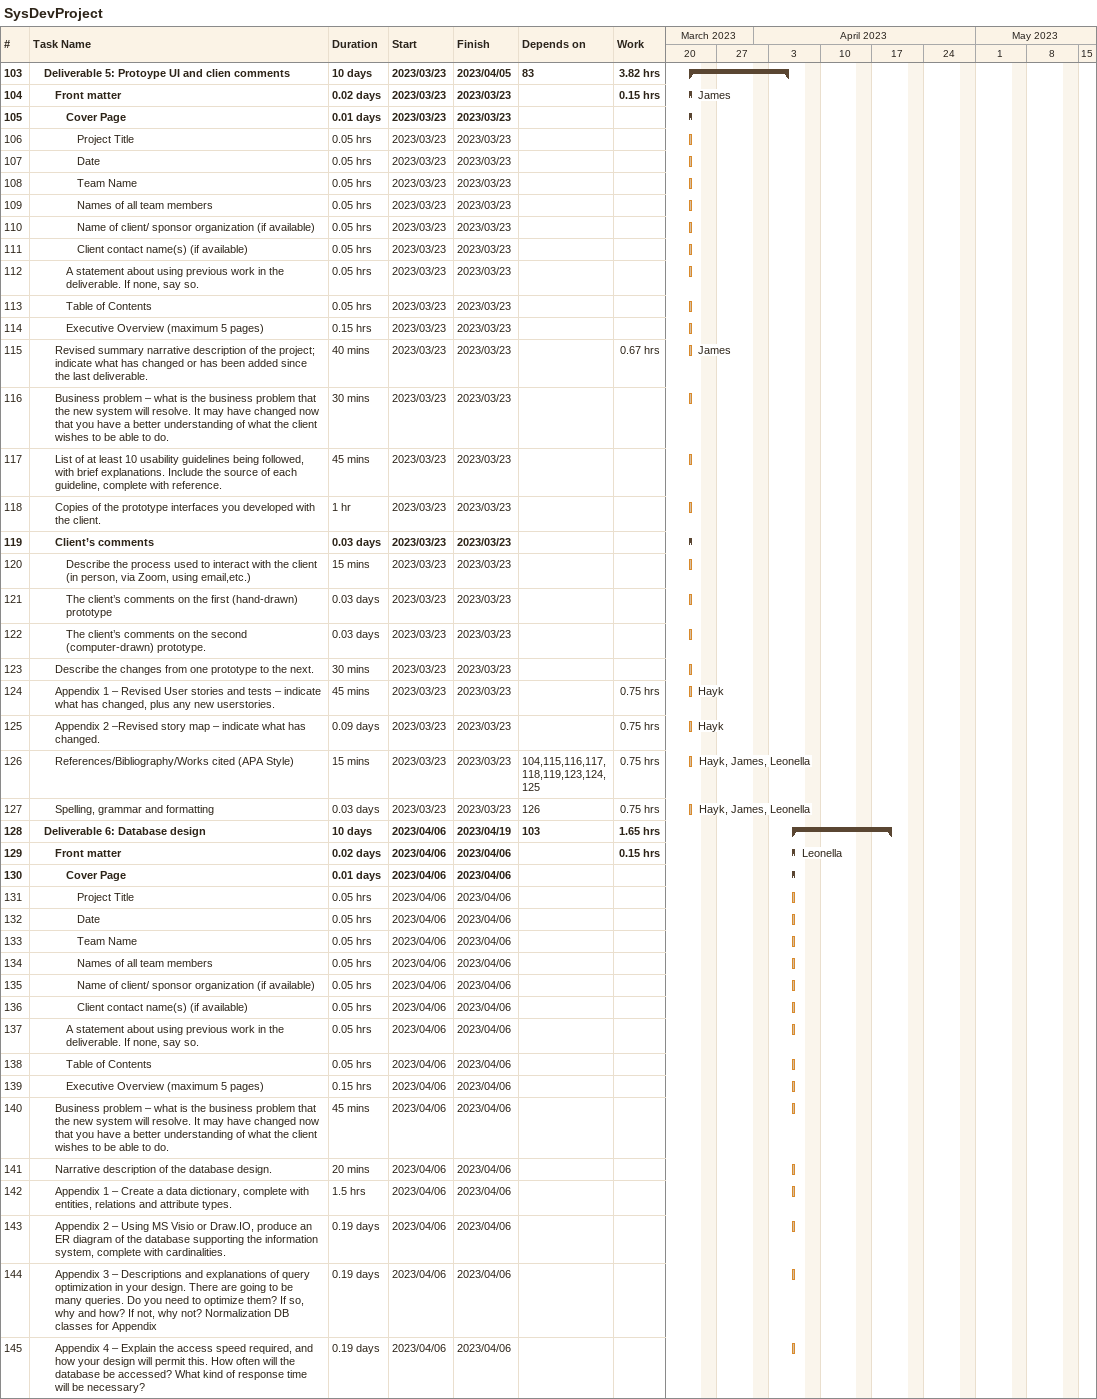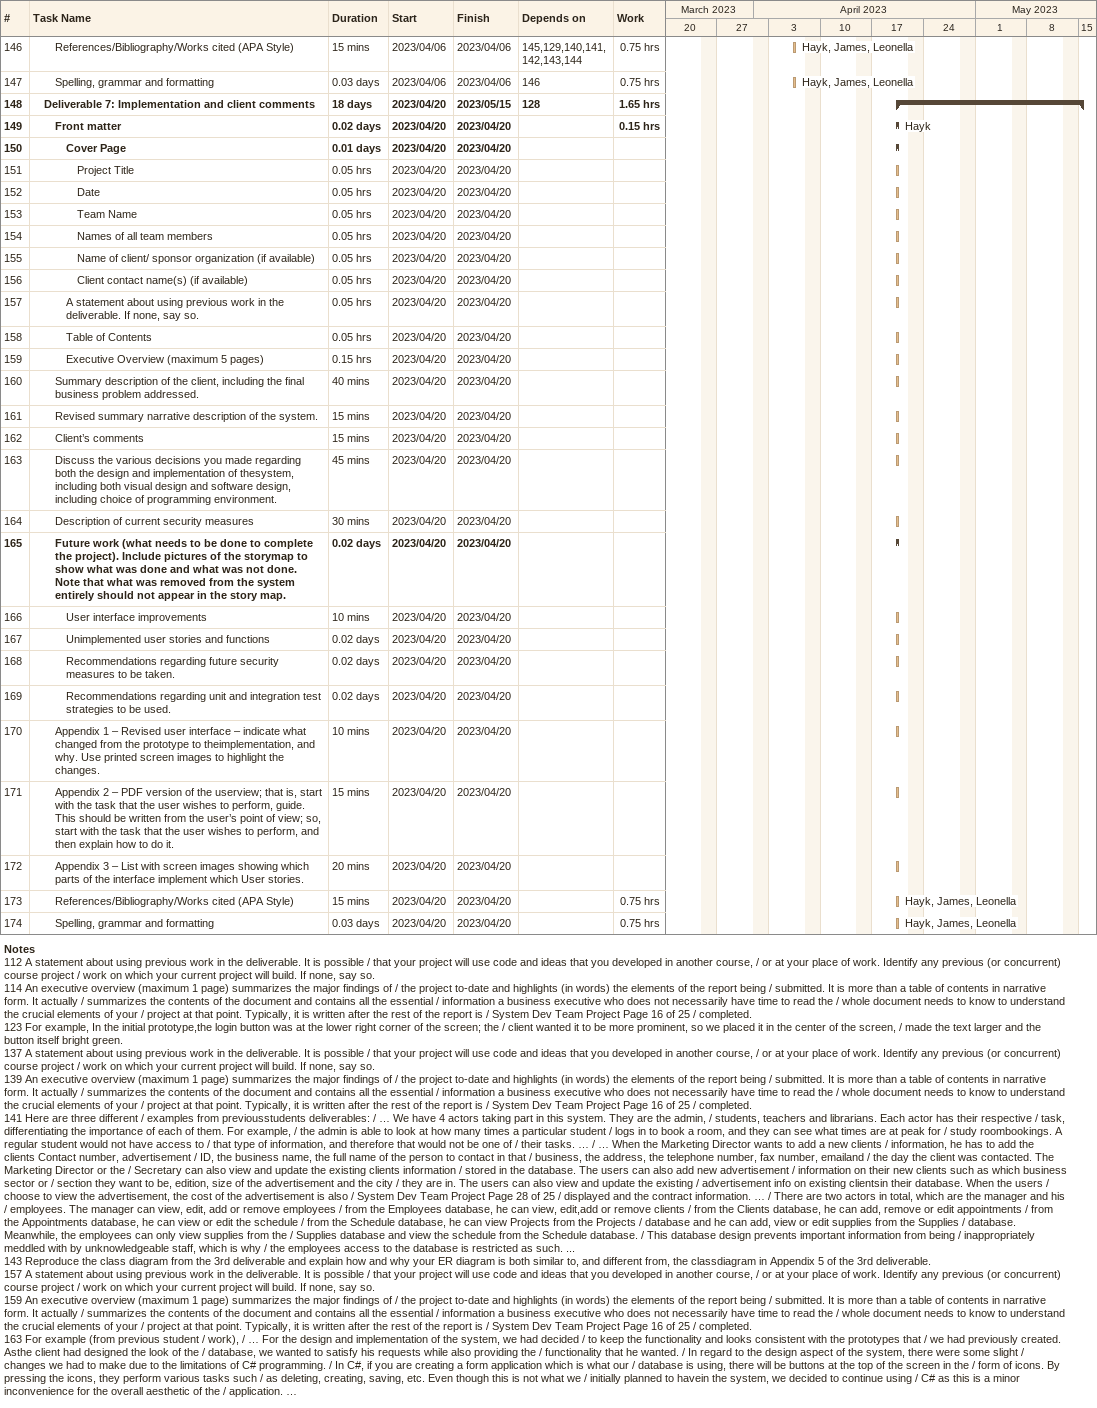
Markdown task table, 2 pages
SysDevProject

| ID | Level | Task | Duration | Start | Finish | Predecessors | Resources | Work (h) |
|---|---|---|---|---|---|---|---|---|
| 103 | 2 | **Deliverable 5: Protoype UI and clien comments** | 10d | 2023-03-23 | 2023-04-05 | 83 |  | 3.82 |
| 104 | 3 | **Front matter** | 0.02d | 2023-03-23 | 2023-03-23 |  | James | 0.15 |
| 105 | 4 | **Cover Page** | 0.01d | 2023-03-23 | 2023-03-23 |  |  |  |
| 106 | 5 | Project Title | 0.05h | 2023-03-23 | 2023-03-23 |  |  |  |
| 107 | 5 | Date | 0.05h | 2023-03-23 | 2023-03-23 |  |  |  |
| 108 | 5 | Team Name | 0.05h | 2023-03-23 | 2023-03-23 |  |  |  |
| 109 | 5 | Names of all team members | 0.05h | 2023-03-23 | 2023-03-23 |  |  |  |
| 110 | 5 | Name of client/ sponsor organization (if available) | 0.05h | 2023-03-23 | 2023-03-23 |  |  |  |
| 111 | 5 | Client contact name(s) (if available) | 0.05h | 2023-03-23 | 2023-03-23 |  |  |  |
| 112 | 4 | A statement about using previous work in the deliverable. If none, say so. | 0.05h | 2023-03-23 | 2023-03-23 |  |  |  |
| 113 | 4 | Table of Contents | 0.05h | 2023-03-23 | 2023-03-23 |  |  |  |
| 114 | 4 | Executive Overview (maximum 5 pages) | 0.15h | 2023-03-23 | 2023-03-23 |  |  |  |
| 115 | 3 | Revised summary narrative description of the project; indicate what has changed or has been added since the last deliverable. | 40min | 2023-03-23 | 2023-03-23 |  | James | 0.67 |
| 116 | 3 | Business problem – what is the business problem that the new system will resolve. It may have changed now that you have a better understanding of what the client wishes to be able to do. | 30min | 2023-03-23 | 2023-03-23 |  |  |  |
| 117 | 3 | List of at least 10 usability guidelines being followed, with brief explanations. Include the source of each guideline, complete with reference. | 45min | 2023-03-23 | 2023-03-23 |  |  |  |
| 118 | 3 | Copies of the prototype interfaces you developed with the client. | 1h | 2023-03-23 | 2023-03-23 |  |  |  |
| 119 | 3 | **Client’s comments** | 0.03d | 2023-03-23 | 2023-03-23 |  |  |  |
| 120 | 4 | Describe the process used to interact with the client (in person, via Zoom, using email,etc.) | 15min | 2023-03-23 | 2023-03-23 |  |  |  |
| 121 | 4 | The client’s comments on the first (hand‐drawn) prototype | 0.03d | 2023-03-23 | 2023-03-23 |  |  |  |
| 122 | 4 | The client’s comments on the second (computer‐drawn) prototype. | 0.03d | 2023-03-23 | 2023-03-23 |  |  |  |
| 123 | 3 | Describe the changes from one prototype to the next. | 30min | 2023-03-23 | 2023-03-23 |  |  |  |
| 124 | 3 | Appendix 1 – Revised User stories and tests – indicate what has changed, plus any new userstories. | 45min | 2023-03-23 | 2023-03-23 |  | Hayk | 0.75 |
| 125 | 3 | Appendix 2 –Revised story map – indicate what has changed. | 0.09d | 2023-03-23 | 2023-03-23 |  | Hayk | 0.75 |
| 126 | 3 | References/Bibliography/Works cited (APA Style) | 15min | 2023-03-23 | 2023-03-23 | 104, 115, 116, 117, 118, 119, 123, 124, 125 | Hayk, James, Leonella | 0.75 |
| 127 | 3 | Spelling, grammar and formatting | 0.03d | 2023-03-23 | 2023-03-23 | 126 | Hayk, James, Leonella | 0.75 |
| 128 | 2 | **Deliverable 6: Database design** | 10d | 2023-04-06 | 2023-04-19 | 103 |  | 1.65 |
| 129 | 3 | **Front matter** | 0.02d | 2023-04-06 | 2023-04-06 |  | Leonella | 0.15 |
| 130 | 4 | **Cover Page** | 0.01d | 2023-04-06 | 2023-04-06 |  |  |  |
| 131 | 5 | Project Title | 0.05h | 2023-04-06 | 2023-04-06 |  |  |  |
| 132 | 5 | Date | 0.05h | 2023-04-06 | 2023-04-06 |  |  |  |
| 133 | 5 | Team Name | 0.05h | 2023-04-06 | 2023-04-06 |  |  |  |
| 134 | 5 | Names of all team members | 0.05h | 2023-04-06 | 2023-04-06 |  |  |  |
| 135 | 5 | Name of client/ sponsor organization (if available) | 0.05h | 2023-04-06 | 2023-04-06 |  |  |  |
| 136 | 5 | Client contact name(s) (if available) | 0.05h | 2023-04-06 | 2023-04-06 |  |  |  |
| 137 | 4 | A statement about using previous work in the deliverable. If none, say so. | 0.05h | 2023-04-06 | 2023-04-06 |  |  |  |
| 138 | 4 | Table of Contents | 0.05h | 2023-04-06 | 2023-04-06 |  |  |  |
| 139 | 4 | Executive Overview (maximum 5 pages) | 0.15h | 2023-04-06 | 2023-04-06 |  |  |  |
| 140 | 3 | Business problem – what is the business problem that the new system will resolve. It may have changed now that you have a better understanding of what the client wishes to be able to do. | 45min | 2023-04-06 | 2023-04-06 |  |  |  |
| 141 | 3 | Narrative description of the database design. | 20min | 2023-04-06 | 2023-04-06 |  |  |  |
| 142 | 3 | Appendix 1 – Create a data dictionary, complete with entities, relations and attribute types. | 1.5h | 2023-04-06 | 2023-04-06 |  |  |  |
| 143 | 3 | Appendix 2 – Using MS Visio or Draw.IO, produce an ER diagram of the database supporting the information system, complete with cardinalities. | 0.19d | 2023-04-06 | 2023-04-06 |  |  |  |
| 144 | 3 | Appendix 3 – Descriptions and explanations of query optimization in your design. There are going to be many queries. Do you need to optimize them? If so, why and how? If not, why not? Normalization DB classes for Appendix | 0.19d | 2023-04-06 | 2023-04-06 |  |  |  |
| 145 | 3 | Appendix 4 – Explain the access speed required, and how your design will permit this. How often will the database be accessed? What kind of response time will be necessary? | 0.19d | 2023-04-06 | 2023-04-06 |  |  |  |
| 146 | 3 | References/Bibliography/Works cited (APA Style) | 15min | 2023-04-06 | 2023-04-06 | 145, 129, 140, 141, 142, 143, 144 | Hayk, James, Leonella | 0.75 |
| 147 | 3 | Spelling, grammar and formatting | 0.03d | 2023-04-06 | 2023-04-06 | 146 | Hayk, James, Leonella | 0.75 |
| 148 | 2 | **Deliverable 7: Implementation and client comments** | 18d | 2023-04-20 | 2023-05-15 | 128 |  | 1.65 |
| 149 | 3 | **Front matter** | 0.02d | 2023-04-20 | 2023-04-20 |  | Hayk | 0.15 |
| 150 | 4 | **Cover Page** | 0.01d | 2023-04-20 | 2023-04-20 |  |  |  |
| 151 | 5 | Project Title | 0.05h | 2023-04-20 | 2023-04-20 |  |  |  |
| 152 | 5 | Date | 0.05h | 2023-04-20 | 2023-04-20 |  |  |  |
| 153 | 5 | Team Name | 0.05h | 2023-04-20 | 2023-04-20 |  |  |  |
| 154 | 5 | Names of all team members | 0.05h | 2023-04-20 | 2023-04-20 |  |  |  |
| 155 | 5 | Name of client/ sponsor organization (if available) | 0.05h | 2023-04-20 | 2023-04-20 |  |  |  |
| 156 | 5 | Client contact name(s) (if available) | 0.05h | 2023-04-20 | 2023-04-20 |  |  |  |
| 157 | 4 | A statement about using previous work in the deliverable. If none, say so. | 0.05h | 2023-04-20 | 2023-04-20 |  |  |  |
| 158 | 4 | Table of Contents | 0.05h | 2023-04-20 | 2023-04-20 |  |  |  |
| 159 | 4 | Executive Overview (maximum 5 pages) | 0.15h | 2023-04-20 | 2023-04-20 |  |  |  |
| 160 | 3 | Summary description of the client, including the final business problem addressed. | 40min | 2023-04-20 | 2023-04-20 |  |  |  |
| 161 | 3 | Revised summary narrative description of the system. | 15min | 2023-04-20 | 2023-04-20 |  |  |  |
| 162 | 3 | Client’s comments | 15min | 2023-04-20 | 2023-04-20 |  |  |  |
| 163 | 3 | Discuss the various decisions you made regarding both the design and implementation of thesystem, including both visual design and software design, including choice of programming environment. | 45min | 2023-04-20 | 2023-04-20 |  |  |  |
| 164 | 3 | Description of current security measures | 30min | 2023-04-20 | 2023-04-20 |  |  |  |
| 165 | 3 | **Future work (what needs to be done to complete the project). Include pictures of the storymap to show what was done and what was not done. Note that what was removed from the system entirely should not appear in the story map.** | 0.02d | 2023-04-20 | 2023-04-20 |  |  |  |
| 166 | 4 | User interface improvements | 10min | 2023-04-20 | 2023-04-20 |  |  |  |
| 167 | 4 | Unimplemented user stories and functions | 0.02d | 2023-04-20 | 2023-04-20 |  |  |  |
| 168 | 4 | Recommendations regarding future security measures to be taken. | 0.02d | 2023-04-20 | 2023-04-20 |  |  |  |
| 169 | 4 | Recommendations regarding unit and integration test strategies to be used. | 0.02d | 2023-04-20 | 2023-04-20 |  |  |  |
| 170 | 3 | Appendix 1 – Revised user interface – indicate what changed from the prototype to theimplementation, and why. Use printed screen images to highlight the changes. | 10min | 2023-04-20 | 2023-04-20 |  |  |  |
| 171 | 3 | Appendix 2 – PDF version of the userview; that is, start with the task that the user wishes to perform, guide. This should be written from the user’s point of view; so, start with the task that the user wishes to perform, and then explain how to do it. | 15min | 2023-04-20 | 2023-04-20 |  |  |  |
| 172 | 3 | Appendix 3 – List with screen images showing which parts of the interface implement which User stories. | 20min | 2023-04-20 | 2023-04-20 |  |  |  |
| 173 | 3 | References/Bibliography/Works cited (APA Style) | 15min | 2023-04-20 | 2023-04-20 |  | Hayk, James, Leonella | 0.75 |
| 174 | 3 | Spelling, grammar and formatting | 0.03d | 2023-04-20 | 2023-04-20 |  | Hayk, James, Leonella | 0.75 |

Notes
- 112: A statement about using previous work in the deliverable. It is possible / that your project will use code and ideas that you developed in another course, / or at your place of work. Identify any previous (or concurrent) course project / work on which your current project will build. If none, say so.
- 114: An executive overview (maximum 1 page) summarizes the major findings of / the project to‐date and highlights (in words) the elements of the report being / submitted. It is more than a table of contents in narrative form. It actually / summarizes the contents of the document and contains all the essential / information a business executive who does not necessarily have time to read the / whole document needs to know to understand the crucial elements of your / project at that point. Typically, it is written after the rest of the report is / System Dev Team Project Page 16 of 25 / completed.
- 123: For example, In the initial prototype,the login button was at the lower right corner of the screen; the / client wanted it to be more prominent, so we placed it in the center of the screen, / made the text larger and the button itself bright green.
- 137: A statement about using previous work in the deliverable. It is possible / that your project will use code and ideas that you developed in another course, / or at your place of work. Identify any previous (or concurrent) course project / work on which your current project will build. If none, say so.
- 139: An executive overview (maximum 1 page) summarizes the major findings of / the project to‐date and highlights (in words) the elements of the report being / submitted. It is more than a table of contents in narrative form. It actually / summarizes the contents of the document and contains all the essential / information a business executive who does not necessarily have time to read the / whole document needs to know to understand the crucial elements of your / project at that point. Typically, it is written after the rest of the report is / System Dev Team Project Page 16 of 25 / completed.
- 141: Here are three different / examples from previousstudents deliverables: / … We have 4 actors taking part in this system. They are the admin, / students, teachers and librarians. Each actor has their respective / task, differentiating the importance of each of them. For example, / the admin is able to look at how many times a particular student / logs in to book a room, and they can see what times are at peak for / study roombookings. A regular student would not have access to / that type of information, and therefore that would not be one of / their tasks. … / … When the Marketing Director wants to add a new clients / information, he has to add the clients Contact number, advertisement / ID, the business name, the full name of the person to contact in that / business, the address, the telephone number, fax number, emailand / the day the client was contacted. The Marketing Director or the / Secretary can also view and update the existing clients information / stored in the database. The users can also add new advertisement / information on their new clients such as which business sector or / section they want to be, edition, size of the advertisement and the city / they are in. The users can also view and update the existing / advertisement info on existing clientsin their database. When the users / choose to view the advertisement, the cost of the advertisement is also / System Dev Team Project Page 28 of 25 / displayed and the contract information. … / There are two actors in total, which are the manager and his / employees. The manager can view, edit, add or remove employees / from the Employees database, he can view, edit,add or remove clients / from the Clients database, he can add, remove or edit appointments / from the Appointments database, he can view or edit the schedule / from the Schedule database, he can view Projects from the Projects / database and he can add, view or edit supplies from the Supplies / database. Meanwhile, the employees can only view supplies from the / Supplies database and view the schedule from the Schedule database. / This database design prevents important information from being / inappropriately meddled with by unknowledgeable staff, which is why / the employees access to the database is restricted as such. ...
- 143: Reproduce the class diagram from the 3rd deliverable and explain how and why your ER diagram is both similar to, and different from, the classdiagram in Appendix 5 of the 3rd deliverable.
- 157: A statement about using previous work in the deliverable. It is possible / that your project will use code and ideas that you developed in another course, / or at your place of work. Identify any previous (or concurrent) course project / work on which your current project will build. If none, say so.
- 159: An executive overview (maximum 1 page) summarizes the major findings of / the project to‐date and highlights (in words) the elements of the report being / submitted. It is more than a table of contents in narrative form. It actually / summarizes the contents of the document and contains all the essential / information a business executive who does not necessarily have time to read the / whole document needs to know to understand the crucial elements of your / project at that point. Typically, it is written after the rest of the report is / System Dev Team Project Page 16 of 25 / completed.
- 163: For example (from previous student / work), / … For the design and implementation of the system, we had decided / to keep the functionality and looks consistent with the prototypes that / we had previously created. Asthe client had designed the look of the / database, we wanted to satisfy his requests while also providing the / functionality that he wanted. / In regard to the design aspect of the system, there were some slight / changes we had to make due to the limitations of C# programming. / In C#, if you are creating a form application which is what our / database is using, there will be buttons at the top of the screen in the / form of icons. By pressing the icons, they perform various tasks such / as deleting, creating, saving, etc. Even though this is not what we / initially planned to havein the system, we decided to continue using / C# as this is a minor inconvenience for the overall aesthetic of the / application. …
